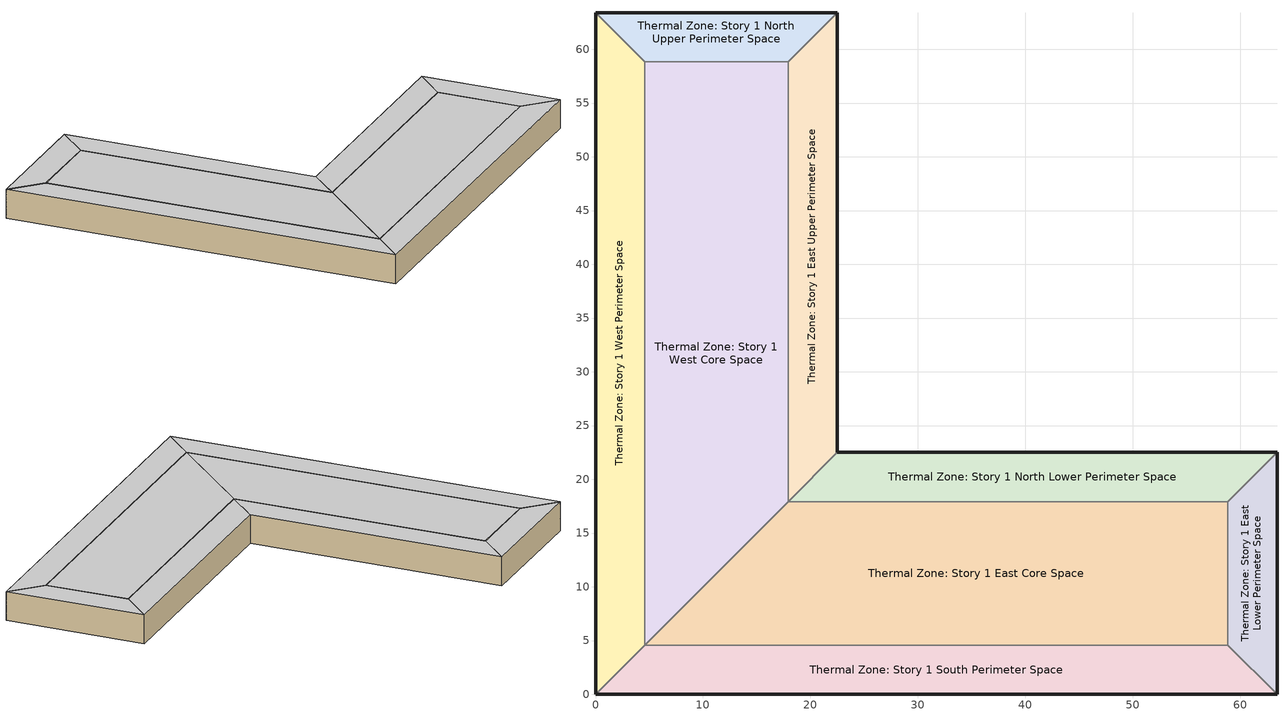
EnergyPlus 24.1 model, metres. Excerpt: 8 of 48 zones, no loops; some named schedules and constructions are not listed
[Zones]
Thermal Zone: Story 1 East Core Space
 floor adiabatic (ExtSlabCarpet 4in ClimateZone 1-8): 58.83,17.93 58.83,4.57 4.57,4.57 17.93,17.93 z0
 wall to Thermal Zone: Story 1 North Lower Perimeter Space (256 - interior walls Reversed): 58.83,17.93 17.93,17.93 z0:4.7
 wall to Thermal Zone: Story 1 East Lower Perimeter Space (256 - interior walls Reversed): 58.83,4.57 58.83,17.93 z0:4.7
 wall to Thermal Zone: Story 1 South Perimeter Space (256 - interior walls Reversed): 4.57,4.57 58.83,4.57 z0:4.7
 wall to Thermal Zone: Story 1 West Core Space (256 - interior walls Reversed): 17.93,17.93 4.57,4.57 z0:4.7
 ceiling to Thermal Zone: Story 2 East Core Space (256 - ceiling): 58.83,4.57 58.83,17.93 17.93,17.93 4.57,4.57 z4.7
Thermal Zone: Story 1 East Lower Perimeter Space
 floor adiabatic (ExtSlabCarpet 4in ClimateZone 1-8): 63.4,22.5 63.4,0 58.83,4.57 58.83,17.93 z0
 wall outside (256 - exterior walls): 63.4,0 63.4,22.5 z0:4.7
 wall to Thermal Zone: Story 1 South Perimeter Space (256 - interior walls): 58.83,4.57 63.4,0 z0:4.7
 wall to Thermal Zone: Story 1 North Lower Perimeter Space (256 - interior walls Reversed): 63.4,22.5 58.83,17.93 z0:4.7
 ceiling to Thermal Zone: Story 2 East Lower Perimeter Space (256 - ceiling): 63.4,0 63.4,22.5 58.83,17.93 58.83,4.57 z4.7
Thermal Zone: Story 1 East Upper Perimeter Space
 floor adiabatic (ExtSlabCarpet 4in ClimateZone 1-8): 22.5,63.4 22.5,22.5 17.93,17.93 17.93,58.83 z0
 wall outside (256 - exterior walls): 22.5,22.5 22.5,63.4 z0:4.7
 wall to Thermal Zone: Story 1 North Lower Perimeter Space (256 - interior walls): 17.93,17.93 22.5,22.5 z0:4.7
 wall to Thermal Zone: Story 1 West Core Space (256 - interior walls): 17.93,58.83 17.93,17.93 z0:4.7
 wall to Thermal Zone: Story 1 North Upper Perimeter Space (256 - interior walls): 22.5,63.4 17.93,58.83 z0:4.7
 ceiling to Thermal Zone: Story 2 East Upper Perimeter Space (256 - ceiling): 17.93,17.93 22.5,22.5 22.5,63.4 17.93,58.83 z4.7
Thermal Zone: Story 1 North Lower Perimeter Space
 floor adiabatic (ExtSlabCarpet 4in ClimateZone 1-8): 63.4,22.5 58.83,17.93 17.93,17.93 22.5,22.5 z0
 wall outside (256 - exterior walls): 63.4,22.5 22.5,22.5 z0:4.7
 ceiling to Thermal Zone: Story 2 North Lower Perimeter Space (256 - ceiling): 58.83,17.93 63.4,22.5 22.5,22.5 17.93,17.93 z4.7
Thermal Zone: Story 1 North Upper Perimeter Space
 floor adiabatic (ExtSlabCarpet 4in ClimateZone 1-8): 22.5,63.4 17.93,58.83 4.57,58.83 0,63.4 z0
 wall outside (256 - exterior walls): 22.5,63.4 0,63.4 z0:4.7
 wall to Thermal Zone: Story 1 West Core Space (256 - interior walls): 4.57,58.83 17.93,58.83 z0:4.7
 wall to Thermal Zone: Story 1 West Perimeter Space (256 - interior walls): 0,63.4 4.57,58.83 z0:4.7
 ceiling to Thermal Zone: Story 2 North Upper Perimeter Space (256 - ceiling): 17.93,58.83 22.5,63.4 0,63.4 4.57,58.83 z4.7
Thermal Zone: Story 1 South Perimeter Space
 floor adiabatic (ExtSlabCarpet 4in ClimateZone 1-8): 58.83,4.57 63.4,0 0,0 4.57,4.57 z0
 wall outside (256 - exterior walls): 0,0 63.4,0 z0:4.7
 wall to Thermal Zone: Story 1 West Perimeter Space (256 - interior walls): 4.57,4.57 0,0 z0:4.7
 ceiling to Thermal Zone: Story 2 South Perimeter Space (256 - ceiling): 63.4,0 58.83,4.57 4.57,4.57 0,0 z4.7
Thermal Zone: Story 1 West Core Space
 floor adiabatic (ExtSlabCarpet 4in ClimateZone 1-8): 17.93,58.83 17.93,17.93 4.57,4.57 4.57,58.83 z0
 wall to Thermal Zone: Story 1 West Perimeter Space (256 - interior walls): 4.57,58.83 4.57,4.57 z0:4.7
 ceiling to Thermal Zone: Story 2 West Core Space (256 - ceiling): 4.57,4.57 17.93,17.93 17.93,58.83 4.57,58.83 z4.7
Thermal Zone: Story 1 West Perimeter Space
 floor adiabatic (ExtSlabCarpet 4in ClimateZone 1-8): 0,63.4 4.57,58.83 4.57,4.57 0,0 z0
 wall outside (256 - exterior walls): 0,63.4 0,0 z0:4.7
 ceiling to Thermal Zone: Story 2 West Perimeter Space (256 - ceiling): 0,0 4.57,4.57 4.57,58.83 0,63.4 z4.7
[Schedule:Day:Interval]
PerimeterSpace Light Summer Design Day; PerimeterSpace Equip Summer Design Day; CoreSpace Light Summer Design Day; CoreSpace Equip Summer Design Day; Office Bldg Light Summer Design Day 1; Medium Office Bldg Equip Summer Design Day: No, 24:00, 1
PerimeterSpace Light Winter Design Day; PerimeterSpace Occ Winter Design Day; PerimeterSpace Equip Winter Design Day; CoreSpace Light Winter Design Day; CoreSpace Occ Winter Design Day; CoreSpace Equip Winter Design Day; Office Bldg Light Winter Design Day 1; Medium Office Bldg Equip Winter Design Day: No, 24:00, 0
PerimeterSpace Occ Summer Design Day; CoreSpace Occ Summer Design Day: No, 06:00, 0.05, 22:00, 1, 24:00, 0.05
Office Bldg Light Default Schedule 1: No, 07:00, 0.3, 09:00, 0.6, 13:00, 0.7, 17:00, 0.8, 19:00, 0.6, 20:00, 0.5, 22:00, 0.3, 23:00, 0.3, 24:00, 0.3
Office Bldg Light Rule 1 Day Schedule 1: No, 07:00, 0.3, 09:00, 0.3, 13:00, 0.3, 17:00, 0.3, 19:00, 0.3, 20:00, 0.3, 22:00, 0.3, 23:00, 0.3, 24:00, 0.3
Medium Office Bldg Equip Default Schedule: No, 08:00, 0.4, 12:00, 0.9, 13:00, 0.8, 17:00, 0.9, 18:00, 0.8, 20:00, 0.6, 22:00, 0.5, 24:00, 0.5
Medium Office Bldg Equip Rule 1 Day Schedule: No, 24:00, 0.3
Thermal Zone: Story 1 East Upper Perimeter Space Light Default Schedule; Thermal Zone: Story 1 East Upper Perimeter Space Equip Default Schedule: No, 01:00, 0.45, 02:00, 0.45, 03:00, 0.45, 04:00, 0.55, 05:00, 0.55, 06:00, 0.55, 07:00, 0.85, 08:00, 0.85, 09:00, 0.85, 10:00, 1, 11:00, 1, 12:00, 1, 13:00, 1, 14:00, 1, 15:00, 1, 16:00, 1, 17:00, 1, 18:00, 0.55, 19:00, 0.55, 20:00, 0.55, 21:00, 0.55, 22:00, 0.45, 23:00, 0.45, 24:00, 0.45
Thermal Zone: Story 1 East Upper Perimeter Space Light Weekend Schedule; Thermal Zone: Story 1 East Upper Perimeter Space Equip Weekend Schedule: No, 01:00, 0.45, 02:00, 0.45, 03:00, 0.45, 04:00, 0.55, 05:00, 0.55, 06:00, 0.55, 07:00, 0.75, 08:00, 0.75, 09:00, 0.75, 10:00, 1, 11:00, 1, 12:00, 1, 13:00, 1, 14:00, 1, 15:00, 1, 16:00, 1, 17:00, 0.95, 18:00, 0.55, 19:00, 0.55, 20:00, 0.55, 21:00, 0.55, 22:00, 0.45, 23:00, 0.45, 24:00, 0.45
Thermal Zone: Story 1 East Core Space Light Default Schedule; Thermal Zone: Story 1 East Core Space Equip Default Schedule: No, 01:00, 0.5, 02:00, 0.5, 03:00, 0.5, 04:00, 0.5, 05:00, 0.5, 06:00, 0.5, 07:00, 0.6, 08:00, 0.6, 09:00, 0.6, 10:00, 0.9, 11:00, 0.9, 12:00, 0.9, 13:00, 1, 14:00, 1, 15:00, 1, 16:00, 1, 17:00, 1, 18:00, 1, 19:00, 1, 20:00, 1, 21:00, 0.6, 22:00, 0.6, 23:00, 0.6, 24:00, 0.6
Thermal Zone: Story 1 East Core Space Light Weekend Schedule; Thermal Zone: Story 1 East Core Space Equip Weekend Schedule: No, 01:00, 0.5, 02:00, 0.5, 03:00, 0.5, 04:00, 0.5, 05:00, 0.5, 06:00, 0.5, 07:00, 0.6, 08:00, 0.6, 09:00, 0.6, 10:00, 0.8, 11:00, 0.8, 12:00, 0.8, 13:00, 1, 14:00, 1, 15:00, 1, 16:00, 1, 17:00, 1, 18:00, 1, 19:00, 1, 20:00, 1, 21:00, 0.6, 22:00, 0.6, 23:00, 0.6, 24:00, 0.6
Thermal Zone: Story 2 East Upper Perimeter Space Light Default Schedule; Thermal Zone: Story 2 East Upper Perimeter Space Equip Default Schedule: No, 01:00, 0.05, 02:00, 0.05, 03:00, 0.05, 04:00, 0.05, 05:00, 0.05, 06:00, 0.05, 07:00, 0.05, 08:00, 0.05, 09:00, 0.05, 10:00, 0.05, 11:00, 0.15, 12:00, 0.15, 13:00, 0.15, 14:00, 0.45, 15:00, 0.45, 16:00, 0.65, 17:00, 0.65, 18:00, 0.65, 19:00, 0.65, 20:00, 0.65, 21:00, 0.55, 22:00, 0.05, 23:00, 0.05, 24:00, 0.05
Thermal Zone: Story 2 East Upper Perimeter Space Light Weekend Schedule; Thermal Zone: Story 2 East Upper Perimeter Space Equip Weekend Schedule: No, 01:00, 0.05, 02:00, 0.05, 03:00, 0.05, 04:00, 0.05, 05:00, 0.05, 06:00, 0.05, 07:00, 0.05, 08:00, 0.05, 09:00, 0.05, 10:00, 0.05, 11:00, 0.05, 12:00, 0.05, 13:00, 0.05, 14:00, 0.35, 15:00, 0.35, 16:00, 0.55, 17:00, 0.55, 18:00, 0.55, 19:00, 0.55, 20:00, 0.55, 21:00, 0.25, 22:00, 0.05, 23:00, 0.05, 24:00, 0.05
Thermal Zone: Story 5 East Upper Perimeter Space Light Default Schedule; Thermal Zone: Story 5 East Upper Perimeter Space Occ Default Schedule; Thermal Zone: Story 5 East Upper Perimeter Space Equip Default Schedule: No, 01:00, 0.45, 02:00, 0.45, 03:00, 0.45, 04:00, 0.45, 05:00, 0.45, 06:00, 0.45, 07:00, 0.55, 08:00, 0.55, 09:00, 0.55, 10:00, 0.85, 11:00, 0.85, 12:00, 0.85, 13:00, 1, 14:00, 1, 15:00, 1, 16:00, 1, 17:00, 1, 18:00, 1, 19:00, 1, 20:00, 1, 21:00, 0.55, 22:00, 0.55, 23:00, 0.55, 24:00, 0.55
Thermal Zone: Story 5 East Upper Perimeter Space Light Weekend Schedule; Thermal Zone: Story 5 East Upper Perimeter Space Occ Weekend Schedule; Thermal Zone: Story 5 East Upper Perimeter Space Equip Weekend Schedule: No, 01:00, 0.45, 02:00, 0.45, 03:00, 0.45, 04:00, 0.45, 05:00, 0.45, 06:00, 0.45, 07:00, 0.55, 08:00, 0.55, 09:00, 0.55, 10:00, 0.75, 11:00, 0.75, 12:00, 0.75, 13:00, 1, 14:00, 1, 15:00, 1, 16:00, 1, 17:00, 1, 18:00, 1, 19:00, 1, 20:00, 0.95, 21:00, 0.55, 22:00, 0.55, 23:00, 0.55, 24:00, 0.55
Thermal Zone: Story 5 North Lower Perimeter Space Light Default Schedule; Thermal Zone: Story 5 North Lower Perimeter Space Occ Default Schedule; Thermal Zone: Story 5 North Lower Perimeter Space Equip Default Schedule: No, 01:00, 0.35, 02:00, 0.25, 03:00, 0.25, 04:00, 0.25, 05:00, 0.25, 06:00, 0.25, 07:00, 0.25, 08:00, 0.35, 09:00, 0.35, 10:00, 0.35, 11:00, 0.65, 12:00, 0.65, 13:00, 0.65, 14:00, 0.95, 15:00, 0.95, 16:00, 1, 17:00, 1, 18:00, 1, 19:00, 1, 20:00, 1, 21:00, 1, 22:00, 0.35, 23:00, 0.35, 24:00, 0.35
Thermal Zone: Story 5 North Lower Perimeter Space Light Weekend Schedule; Thermal Zone: Story 5 North Lower Perimeter Space Occ Weekend Schedule; Thermal Zone: Story 5 North Lower Perimeter Space Equip Weekend Schedule: No, 01:00, 0.35, 02:00, 0.25, 03:00, 0.25, 04:00, 0.25, 05:00, 0.25, 06:00, 0.25, 07:00, 0.25, 08:00, 0.35, 09:00, 0.35, 10:00, 0.35, 11:00, 0.55, 12:00, 0.55, 13:00, 0.55, 14:00, 0.85, 15:00, 0.85, 16:00, 1, 17:00, 1, 18:00, 1, 19:00, 1, 20:00, 1, 21:00, 0.75, 22:00, 0.35, 23:00, 0.35, 24:00, 0.35
Thermal Zone: Story 5 East Lower Perimeter Space Light Default Schedule; Thermal Zone: Story 5 East Lower Perimeter Space Occ Default Schedule; Thermal Zone: Story 5 East Lower Perimeter Space Equip Default Schedule: No, 01:00, 0.45, 02:00, 0.45, 03:00, 0.35, 04:00, 0.35, 05:00, 0.35, 06:00, 0.35, 07:00, 0.35, 08:00, 0.35, 09:00, 0.45, 10:00, 0.45, 11:00, 0.45, 12:00, 0.75, 13:00, 0.75, 14:00, 0.75, 15:00, 1, 16:00, 1, 17:00, 1, 18:00, 1, 19:00, 1, 20:00, 1, 21:00, 1, 22:00, 1, 23:00, 0.45, 24:00, 0.45
Thermal Zone: Story 5 East Lower Perimeter Space Light Weekend Schedule; Thermal Zone: Story 5 East Lower Perimeter Space Occ Weekend Schedule; Thermal Zone: Story 5 East Lower Perimeter Space Equip Weekend Schedule: No, 01:00, 0.45, 02:00, 0.45, 03:00, 0.35, 04:00, 0.35, 05:00, 0.35, 06:00, 0.35, 07:00, 0.35, 08:00, 0.35, 09:00, 0.45, 10:00, 0.45, 11:00, 0.45, 12:00, 0.65, 13:00, 0.65, 14:00, 0.65, 15:00, 0.95, 16:00, 0.95, 17:00, 1, 18:00, 1, 19:00, 1, 20:00, 1, 21:00, 1, 22:00, 0.85, 23:00, 0.45, 24:00, 0.45
Thermal Zone: Story 5 West Core Space Light Default Schedule; Thermal Zone: Story 5 West Core Space Occ Default Schedule; Thermal Zone: Story 5 West Core Space Equip Default Schedule: No, 01:00, 0.55, 02:00, 0.45, 03:00, 0.45, 04:00, 0.45, 05:00, 0.45, 06:00, 0.45, 07:00, 0.45, 08:00, 0.55, 09:00, 0.55, 10:00, 0.55, 11:00, 0.85, 12:00, 0.85, 13:00, 0.85, 14:00, 1, 15:00, 1, 16:00, 1, 17:00, 1, 18:00, 1, 19:00, 1, 20:00, 1, 21:00, 1, 22:00, 0.55, 23:00, 0.55, 24:00, 0.55
Thermal Zone: Story 5 West Core Space Light Weekend Schedule; Thermal Zone: Story 5 West Core Space Occ Weekend Schedule; Thermal Zone: Story 5 West Core Space Equip Weekend Schedule: No, 01:00, 0.55, 02:00, 0.45, 03:00, 0.45, 04:00, 0.45, 05:00, 0.45, 06:00, 0.45, 07:00, 0.45, 08:00, 0.55, 09:00, 0.55, 10:00, 0.55, 11:00, 0.75, 12:00, 0.75, 13:00, 0.75, 14:00, 1, 15:00, 1, 16:00, 1, 17:00, 1, 18:00, 1, 19:00, 1, 20:00, 1, 21:00, 0.95, 22:00, 0.55, 23:00, 0.55, 24:00, 0.55
Thermal Zone: Story 5 West Perimeter Space Light Default Schedule; Thermal Zone: Story 5 West Perimeter Space Occ Default Schedule; Thermal Zone: Story 5 West Perimeter Space Equip Default Schedule: No, 01:00, 0.05, 02:00, 0.05, 03:00, 0.05, 04:00, 0.05, 05:00, 0.05, 06:00, 0.05, 07:00, 0.05, 08:00, 0.05, 09:00, 0.05, 10:00, 0.35, 11:00, 0.35, 12:00, 0.35, 13:00, 0.65, 14:00, 0.65, 15:00, 0.85, 16:00, 0.85, 17:00, 0.85, 18:00, 0.85, 19:00, 0.85, 20:00, 0.75, 21:00, 0.05, 22:00, 0.05, 23:00, 0.05, 24:00, 0.05
Thermal Zone: Story 5 West Perimeter Space Light Weekend Schedule; Thermal Zone: Story 5 West Perimeter Space Occ Weekend Schedule; Thermal Zone: Story 5 West Perimeter Space Equip Weekend Schedule: No, 01:00, 0.05, 02:00, 0.05, 03:00, 0.05, 04:00, 0.05, 05:00, 0.05, 06:00, 0.05, 07:00, 0.05, 08:00, 0.05, 09:00, 0.05, 10:00, 0.25, 11:00, 0.25, 12:00, 0.25, 13:00, 0.55, 14:00, 0.55, 15:00, 0.75, 16:00, 0.75, 17:00, 0.75, 18:00, 0.75, 19:00, 0.75, 20:00, 0.45, 21:00, 0.05, 22:00, 0.05, 23:00, 0.05, 24:00, 0.05
Thermal Zone: Story 5 East Core Space Occ Default Schedule; Thermal Zone: Story 5 East Core Space Equip Default Schedule: No, 01:00, 0.5, 02:00, 0.5, 03:00, 0.4, 04:00, 0.4, 05:00, 0.4, 06:00, 0.4, 07:00, 0.4, 08:00, 0.4, 09:00, 0.5, 10:00, 0.5, 11:00, 0.5, 12:00, 0.8, 13:00, 0.8, 14:00, 0.8, 15:00, 1, 16:00, 1, 17:00, 1, 18:00, 1, 19:00, 1, 20:00, 1, 21:00, 1, 22:00, 1, 23:00, 0.5, 24:00, 0.5
Thermal Zone: Story 5 East Core Space Occ Weekend Schedule; Thermal Zone: Story 5 East Core Space Equip Weekend Schedule: No, 01:00, 0.5, 02:00, 0.5, 03:00, 0.4, 04:00, 0.4, 05:00, 0.4, 06:00, 0.4, 07:00, 0.4, 08:00, 0.4, 09:00, 0.5, 10:00, 0.5, 11:00, 0.5, 12:00, 0.7, 13:00, 0.7, 14:00, 0.7, 15:00, 1, 16:00, 1, 17:00, 1, 18:00, 1, 19:00, 1, 20:00, 1, 21:00, 1, 22:00, 0.9, 23:00, 0.5, 24:00, 0.5
[Schedule:Week:Daily]
256 - Office Bldg Light Week Rule - Jan1-Dec31: Office Bldg Light Rule 1 Day Schedule 1, Office Bldg Light Default Schedule 1, Office Bldg Light Default Schedule 1, Office Bldg Light Default Schedule 1, Office Bldg Light Default Schedule 1, Office Bldg Light Default Schedule 1, Office Bldg Light Rule 1 Day Schedule 1, Office Bldg Light Default Schedule 1, Office Bldg Light Summer Design Day 1, Office Bldg Light Winter Design Day 1, Office Bldg Light Default Schedule 1, Office Bldg Light Default Schedule 1
Medium Office Bldg Equip Week Rule - Jan1-Dec31: Medium Office Bldg Equip Rule 1 Day Schedule, Medium Office Bldg Equip Default Schedule, Medium Office Bldg Equip Default Schedule, Medium Office Bldg Equip Default Schedule, Medium Office Bldg Equip Default Schedule, Medium Office Bldg Equip Default Schedule, Medium Office Bldg Equip Rule 1 Day Schedule, Medium Office Bldg Equip Default Schedule, Medium Office Bldg Equip Summer Design Day, Medium Office Bldg Equip Winter Design Day, Medium Office Bldg Equip Default Schedule, Medium Office Bldg Equip Default Schedule
Thermal Zone: Story 1 East Core Space Light Week Rule - Jan1-Dec31: Thermal Zone: Story 1 East Core Space Light Weekend Schedule, Thermal Zone: Story 1 East Core Space Light Default Schedule, Thermal Zone: Story 1 East Core Space Light Default Schedule, Thermal Zone: Story 1 East Core Space Light Default Schedule, Thermal Zone: Story 1 East Core Space Light Default Schedule, Thermal Zone: Story 1 East Core Space Light Default Schedule, Thermal Zone: Story 1 East Core Space Light Weekend Schedule, Thermal Zone: Story 1 East Core Space Light Default Schedule, CoreSpace Light Summer Design Day, CoreSpace Light Winter Design Day, Thermal Zone: Story 1 East Core Space Light Default Schedule, Thermal Zone: Story 1 East Core Space Light Default Schedule
Thermal Zone: Story 1 East Core Space Equip Week Rule - Jan1-Dec31: Thermal Zone: Story 1 East Core Space Equip Weekend Schedule, Thermal Zone: Story 1 East Core Space Equip Default Schedule, Thermal Zone: Story 1 East Core Space Equip Default Schedule, Thermal Zone: Story 1 East Core Space Equip Default Schedule, Thermal Zone: Story 1 East Core Space Equip Default Schedule, Thermal Zone: Story 1 East Core Space Equip Default Schedule, Thermal Zone: Story 1 East Core Space Equip Weekend Schedule, Thermal Zone: Story 1 East Core Space Equip Default Schedule, CoreSpace Equip Summer Design Day, CoreSpace Equip Winter Design Day, Thermal Zone: Story 1 East Core Space Equip Default Schedule, Thermal Zone: Story 1 East Core Space Equip Default Schedule
Thermal Zone: Story 1 East Upper Perimeter Space Light Week Rule - Jan1-Dec31: Thermal Zone: Story 1 East Upper Perimeter Space Light Weekend Schedule, Thermal Zone: Story 1 East Upper Perimeter Space Light Default Schedule, Thermal Zone: Story 1 East Upper Perimeter Space Light Default Schedule, Thermal Zone: Story 1 East Upper Perimeter Space Light Default Schedule, Thermal Zone: Story 1 East Upper Perimeter Space Light Default Schedule, Thermal Zone: Story 1 East Upper Perimeter Space Light Default Schedule, Thermal Zone: Story 1 East Upper Perimeter Space Light Weekend Schedule, Thermal Zone: Story 1 East Upper Perimeter Space Light Default Schedule, PerimeterSpace Light Summer Design Day, PerimeterSpace Light Winter Design Day, Thermal Zone: Story 1 East Upper Perimeter Space Light Default Schedule, Thermal Zone: Story 1 East Upper Perimeter Space Light Default Schedule
Thermal Zone: Story 1 East Upper Perimeter Space Equip Week Rule - Jan1-Dec31: Thermal Zone: Story 1 East Upper Perimeter Space Equip Weekend Schedule, Thermal Zone: Story 1 East Upper Perimeter Space Equip Default Schedule, Thermal Zone: Story 1 East Upper Perimeter Space Equip Default Schedule, Thermal Zone: Story 1 East Upper Perimeter Space Equip Default Schedule, Thermal Zone: Story 1 East Upper Perimeter Space Equip Default Schedule, Thermal Zone: Story 1 East Upper Perimeter Space Equip Default Schedule, Thermal Zone: Story 1 East Upper Perimeter Space Equip Weekend Schedule, Thermal Zone: Story 1 East Upper Perimeter Space Equip Default Schedule, PerimeterSpace Equip Summer Design Day, PerimeterSpace Equip Winter Design Day, Thermal Zone: Story 1 East Upper Perimeter Space Equip Default Schedule, Thermal Zone: Story 1 East Upper Perimeter Space Equip Default Schedule
Thermal Zone: Story 2 East Upper Perimeter Space Light Week Rule - Jan1-Dec31: Thermal Zone: Story 2 East Upper Perimeter Space Light Weekend Schedule, Thermal Zone: Story 2 East Upper Perimeter Space Light Default Schedule, Thermal Zone: Story 2 East Upper Perimeter Space Light Default Schedule, Thermal Zone: Story 2 East Upper Perimeter Space Light Default Schedule, Thermal Zone: Story 2 East Upper Perimeter Space Light Default Schedule, Thermal Zone: Story 2 East Upper Perimeter Space Light Default Schedule, Thermal Zone: Story 2 East Upper Perimeter Space Light Weekend Schedule, Thermal Zone: Story 2 East Upper Perimeter Space Light Default Schedule, PerimeterSpace Light Summer Design Day, PerimeterSpace Light Winter Design Day, Thermal Zone: Story 2 East Upper Perimeter Space Light Default Schedule, Thermal Zone: Story 2 East Upper Perimeter Space Light Default Schedule
Thermal Zone: Story 2 East Upper Perimeter Space Equip Week Rule - Jan1-Dec31: Thermal Zone: Story 2 East Upper Perimeter Space Equip Weekend Schedule, Thermal Zone: Story 2 East Upper Perimeter Space Equip Default Schedule, Thermal Zone: Story 2 East Upper Perimeter Space Equip Default Schedule, Thermal Zone: Story 2 East Upper Perimeter Space Equip Default Schedule, Thermal Zone: Story 2 East Upper Perimeter Space Equip Default Schedule, Thermal Zone: Story 2 East Upper Perimeter Space Equip Default Schedule, Thermal Zone: Story 2 East Upper Perimeter Space Equip Weekend Schedule, Thermal Zone: Story 2 East Upper Perimeter Space Equip Default Schedule, PerimeterSpace Equip Summer Design Day, PerimeterSpace Equip Winter Design Day, Thermal Zone: Story 2 East Upper Perimeter Space Equip Default Schedule, Thermal Zone: Story 2 East Upper Perimeter Space Equip Default Schedule
Thermal Zone: Story 2 West Perimeter Space Light Week Rule - Jan1-Dec31: Thermal Zone: Story 2 West Perimeter Space Light Weekend Schedule, Thermal Zone: Story 2 West Perimeter Space Light Default Schedule, Thermal Zone: Story 2 West Perimeter Space Light Default Schedule, Thermal Zone: Story 2 West Perimeter Space Light Default Schedule, Thermal Zone: Story 2 West Perimeter Space Light Default Schedule, Thermal Zone: Story 2 West Perimeter Space Light Default Schedule, Thermal Zone: Story 2 West Perimeter Space Light Weekend Schedule, Thermal Zone: Story 2 West Perimeter Space Light Default Schedule, PerimeterSpace Light Summer Design Day, PerimeterSpace Light Winter Design Day, Thermal Zone: Story 2 West Perimeter Space Light Default Schedule, Thermal Zone: Story 2 West Perimeter Space Light Default Schedule
Thermal Zone: Story 2 West Perimeter Space Equip Week Rule - Jan1-Dec31: Thermal Zone: Story 2 West Perimeter Space Equip Weekend Schedule, Thermal Zone: Story 2 West Perimeter Space Equip Default Schedule, Thermal Zone: Story 2 West Perimeter Space Equip Default Schedule, Thermal Zone: Story 2 West Perimeter Space Equip Default Schedule, Thermal Zone: Story 2 West Perimeter Space Equip Default Schedule, Thermal Zone: Story 2 West Perimeter Space Equip Default Schedule, Thermal Zone: Story 2 West Perimeter Space Equip Weekend Schedule, Thermal Zone: Story 2 West Perimeter Space Equip Default Schedule, PerimeterSpace Equip Summer Design Day, PerimeterSpace Equip Winter Design Day, Thermal Zone: Story 2 West Perimeter Space Equip Default Schedule, Thermal Zone: Story 2 West Perimeter Space Equip Default Schedule
Thermal Zone: Story 3 East Core Space Light Week Rule - Jan1-Dec31: Thermal Zone: Story 3 East Core Space Light Weekend Schedule, Thermal Zone: Story 3 East Core Space Light Default Schedule, Thermal Zone: Story 3 East Core Space Light Default Schedule, Thermal Zone: Story 3 East Core Space Light Default Schedule, Thermal Zone: Story 3 East Core Space Light Default Schedule, Thermal Zone: Story 3 East Core Space Light Default Schedule, Thermal Zone: Story 3 East Core Space Light Weekend Schedule, Thermal Zone: Story 3 East Core Space Light Default Schedule, CoreSpace Light Summer Design Day, CoreSpace Light Winter Design Day, Thermal Zone: Story 3 East Core Space Light Default Schedule, Thermal Zone: Story 3 East Core Space Light Default Schedule
Thermal Zone: Story 3 East Core Space Equip Week Rule - Jan1-Dec31: Thermal Zone: Story 3 East Core Space Equip Weekend Schedule, Thermal Zone: Story 3 East Core Space Equip Default Schedule, Thermal Zone: Story 3 East Core Space Equip Default Schedule, Thermal Zone: Story 3 East Core Space Equip Default Schedule, Thermal Zone: Story 3 East Core Space Equip Default Schedule, Thermal Zone: Story 3 East Core Space Equip Default Schedule, Thermal Zone: Story 3 East Core Space Equip Weekend Schedule, Thermal Zone: Story 3 East Core Space Equip Default Schedule, CoreSpace Equip Summer Design Day, CoreSpace Equip Winter Design Day, Thermal Zone: Story 3 East Core Space Equip Default Schedule, Thermal Zone: Story 3 East Core Space Equip Default Schedule
Thermal Zone: Story 3 North Lower Perimeter Space Light Week Rule - Jan1-Dec31: Thermal Zone: Story 3 North Lower Perimeter Space Light Weekend Schedule, Thermal Zone: Story 3 North Lower Perimeter Space Light Default Schedule, Thermal Zone: Story 3 North Lower Perimeter Space Light Default Schedule, Thermal Zone: Story 3 North Lower Perimeter Space Light Default Schedule, Thermal Zone: Story 3 North Lower Perimeter Space Light Default Schedule, Thermal Zone: Story 3 North Lower Perimeter Space Light Default Schedule, Thermal Zone: Story 3 North Lower Perimeter Space Light Weekend Schedule, Thermal Zone: Story 3 North Lower Perimeter Space Light Default Schedule, PerimeterSpace Light Summer Design Day, PerimeterSpace Light Winter Design Day, Thermal Zone: Story 3 North Lower Perimeter Space Light Default Schedule, Thermal Zone: Story 3 North Lower Perimeter Space Light Default Schedule
Thermal Zone: Story 3 North Lower Perimeter Space Equip Week Rule - Jan1-Dec31: Thermal Zone: Story 3 North Lower Perimeter Space Equip Weekend Schedule, Thermal Zone: Story 3 North Lower Perimeter Space Equip Default Schedule, Thermal Zone: Story 3 North Lower Perimeter Space Equip Default Schedule, Thermal Zone: Story 3 North Lower Perimeter Space Equip Default Schedule, Thermal Zone: Story 3 North Lower Perimeter Space Equip Default Schedule, Thermal Zone: Story 3 North Lower Perimeter Space Equip Default Schedule, Thermal Zone: Story 3 North Lower Perimeter Space Equip Weekend Schedule, Thermal Zone: Story 3 North Lower Perimeter Space Equip Default Schedule, PerimeterSpace Equip Summer Design Day, PerimeterSpace Equip Winter Design Day, Thermal Zone: Story 3 North Lower Perimeter Space Equip Default Schedule, Thermal Zone: Story 3 North Lower Perimeter Space Equip Default Schedule
Thermal Zone: Story 3 West Core Space Light Week Rule - Jan1-Dec31: Thermal Zone: Story 3 West Core Space Light Weekend Schedule, Thermal Zone: Story 3 West Core Space Light Default Schedule, Thermal Zone: Story 3 West Core Space Light Default Schedule, Thermal Zone: Story 3 West Core Space Light Default Schedule, Thermal Zone: Story 3 West Core Space Light Default Schedule, Thermal Zone: Story 3 West Core Space Light Default Schedule, Thermal Zone: Story 3 West Core Space Light Weekend Schedule, Thermal Zone: Story 3 West Core Space Light Default Schedule, CoreSpace Light Summer Design Day, CoreSpace Light Winter Design Day, Thermal Zone: Story 3 West Core Space Light Default Schedule, Thermal Zone: Story 3 West Core Space Light Default Schedule
Thermal Zone: Story 3 West Core Space Equip Week Rule - Jan1-Dec31: Thermal Zone: Story 3 West Core Space Equip Weekend Schedule, Thermal Zone: Story 3 West Core Space Equip Default Schedule, Thermal Zone: Story 3 West Core Space Equip Default Schedule, Thermal Zone: Story 3 West Core Space Equip Default Schedule, Thermal Zone: Story 3 West Core Space Equip Default Schedule, Thermal Zone: Story 3 West Core Space Equip Default Schedule, Thermal Zone: Story 3 West Core Space Equip Weekend Schedule, Thermal Zone: Story 3 West Core Space Equip Default Schedule, CoreSpace Equip Summer Design Day, CoreSpace Equip Winter Design Day, Thermal Zone: Story 3 West Core Space Equip Default Schedule, Thermal Zone: Story 3 West Core Space Equip Default Schedule
Thermal Zone: Story 4 East Core Space Light Week Rule - Jan1-Dec31: Thermal Zone: Story 4 East Core Space Light Weekend Schedule, Thermal Zone: Story 4 East Core Space Light Default Schedule, Thermal Zone: Story 4 East Core Space Light Default Schedule, Thermal Zone: Story 4 East Core Space Light Default Schedule, Thermal Zone: Story 4 East Core Space Light Default Schedule, Thermal Zone: Story 4 East Core Space Light Default Schedule, Thermal Zone: Story 4 East Core Space Light Weekend Schedule, Thermal Zone: Story 4 East Core Space Light Default Schedule, CoreSpace Light Summer Design Day, CoreSpace Light Winter Design Day, Thermal Zone: Story 4 East Core Space Light Default Schedule, Thermal Zone: Story 4 East Core Space Light Default Schedule
Thermal Zone: Story 4 East Core Space Equip Week Rule - Jan1-Dec31: Thermal Zone: Story 4 East Core Space Equip Weekend Schedule, Thermal Zone: Story 4 East Core Space Equip Default Schedule, Thermal Zone: Story 4 East Core Space Equip Default Schedule, Thermal Zone: Story 4 East Core Space Equip Default Schedule, Thermal Zone: Story 4 East Core Space Equip Default Schedule, Thermal Zone: Story 4 East Core Space Equip Default Schedule, Thermal Zone: Story 4 East Core Space Equip Weekend Schedule, Thermal Zone: Story 4 East Core Space Equip Default Schedule, CoreSpace Equip Summer Design Day, CoreSpace Equip Winter Design Day, Thermal Zone: Story 4 East Core Space Equip Default Schedule, Thermal Zone: Story 4 East Core Space Equip Default Schedule
Thermal Zone: Story 4 East Upper Perimeter Space Light Week Rule - Jan1-Dec31: Thermal Zone: Story 4 East Upper Perimeter Space Light Weekend Schedule, Thermal Zone: Story 4 East Upper Perimeter Space Light Default Schedule, Thermal Zone: Story 4 East Upper Perimeter Space Light Default Schedule, Thermal Zone: Story 4 East Upper Perimeter Space Light Default Schedule, Thermal Zone: Story 4 East Upper Perimeter Space Light Default Schedule, Thermal Zone: Story 4 East Upper Perimeter Space Light Default Schedule, Thermal Zone: Story 4 East Upper Perimeter Space Light Weekend Schedule, Thermal Zone: Story 4 East Upper Perimeter Space Light Default Schedule, PerimeterSpace Light Summer Design Day, PerimeterSpace Light Winter Design Day, Thermal Zone: Story 4 East Upper Perimeter Space Light Default Schedule, Thermal Zone: Story 4 East Upper Perimeter Space Light Default Schedule
Thermal Zone: Story 4 East Upper Perimeter Space Equip Week Rule - Jan1-Dec31: Thermal Zone: Story 4 East Upper Perimeter Space Equip Weekend Schedule, Thermal Zone: Story 4 East Upper Perimeter Space Equip Default Schedule, Thermal Zone: Story 4 East Upper Perimeter Space Equip Default Schedule, Thermal Zone: Story 4 East Upper Perimeter Space Equip Default Schedule, Thermal Zone: Story 4 East Upper Perimeter Space Equip Default Schedule, Thermal Zone: Story 4 East Upper Perimeter Space Equip Default Schedule, Thermal Zone: Story 4 East Upper Perimeter Space Equip Weekend Schedule, Thermal Zone: Story 4 East Upper Perimeter Space Equip Default Schedule, PerimeterSpace Equip Summer Design Day, PerimeterSpace Equip Winter Design Day, Thermal Zone: Story 4 East Upper Perimeter Space Equip Default Schedule, Thermal Zone: Story 4 East Upper Perimeter Space Equip Default Schedule
Thermal Zone: Story 4 North Lower Perimeter Space Light Week Rule - Jan1-Dec31: Thermal Zone: Story 4 North Lower Perimeter Space Light Weekend Schedule, Thermal Zone: Story 4 North Lower Perimeter Space Light Default Schedule, Thermal Zone: Story 4 North Lower Perimeter Space Light Default Schedule, Thermal Zone: Story 4 North Lower Perimeter Space Light Default Schedule, Thermal Zone: Story 4 North Lower Perimeter Space Light Default Schedule, Thermal Zone: Story 4 North Lower Perimeter Space Light Default Schedule, Thermal Zone: Story 4 North Lower Perimeter Space Light Weekend Schedule, Thermal Zone: Story 4 North Lower Perimeter Space Light Default Schedule, PerimeterSpace Light Summer Design Day, PerimeterSpace Light Winter Design Day, Thermal Zone: Story 4 North Lower Perimeter Space Light Default Schedule, Thermal Zone: Story 4 North Lower Perimeter Space Light Default Schedule
Thermal Zone: Story 4 North Lower Perimeter Space Equip Week Rule - Jan1-Dec31: Thermal Zone: Story 4 North Lower Perimeter Space Equip Weekend Schedule, Thermal Zone: Story 4 North Lower Perimeter Space Equip Default Schedule, Thermal Zone: Story 4 North Lower Perimeter Space Equip Default Schedule, Thermal Zone: Story 4 North Lower Perimeter Space Equip Default Schedule, Thermal Zone: Story 4 North Lower Perimeter Space Equip Default Schedule, Thermal Zone: Story 4 North Lower Perimeter Space Equip Default Schedule, Thermal Zone: Story 4 North Lower Perimeter Space Equip Weekend Schedule, Thermal Zone: Story 4 North Lower Perimeter Space Equip Default Schedule, PerimeterSpace Equip Summer Design Day, PerimeterSpace Equip Winter Design Day, Thermal Zone: Story 4 North Lower Perimeter Space Equip Default Schedule, Thermal Zone: Story 4 North Lower Perimeter Space Equip Default Schedule
Thermal Zone: Story 4 West Core Space Light Week Rule - Jan1-Dec31: Thermal Zone: Story 4 West Core Space Light Weekend Schedule, Thermal Zone: Story 4 West Core Space Light Default Schedule, Thermal Zone: Story 4 West Core Space Light Default Schedule, Thermal Zone: Story 4 West Core Space Light Default Schedule, Thermal Zone: Story 4 West Core Space Light Default Schedule, Thermal Zone: Story 4 West Core Space Light Default Schedule, Thermal Zone: Story 4 West Core Space Light Weekend Schedule, Thermal Zone: Story 4 West Core Space Light Default Schedule, CoreSpace Light Summer Design Day, CoreSpace Light Winter Design Day, Thermal Zone: Story 4 West Core Space Light Default Schedule, Thermal Zone: Story 4 West Core Space Light Default Schedule
Thermal Zone: Story 4 West Core Space Equip Week Rule - Jan1-Dec31: Thermal Zone: Story 4 West Core Space Equip Weekend Schedule, Thermal Zone: Story 4 West Core Space Equip Default Schedule, Thermal Zone: Story 4 West Core Space Equip Default Schedule, Thermal Zone: Story 4 West Core Space Equip Default Schedule, Thermal Zone: Story 4 West Core Space Equip Default Schedule, Thermal Zone: Story 4 West Core Space Equip Default Schedule, Thermal Zone: Story 4 West Core Space Equip Weekend Schedule, Thermal Zone: Story 4 West Core Space Equip Default Schedule, CoreSpace Equip Summer Design Day, CoreSpace Equip Winter Design Day, Thermal Zone: Story 4 West Core Space Equip Default Schedule, Thermal Zone: Story 4 West Core Space Equip Default Schedule
Thermal Zone: Story 4 West Perimeter Space Light Week Rule - Jan1-Dec31: Thermal Zone: Story 4 West Perimeter Space Light Weekend Schedule, Thermal Zone: Story 4 West Perimeter Space Light Default Schedule, Thermal Zone: Story 4 West Perimeter Space Light Default Schedule, Thermal Zone: Story 4 West Perimeter Space Light Default Schedule, Thermal Zone: Story 4 West Perimeter Space Light Default Schedule, Thermal Zone: Story 4 West Perimeter Space Light Default Schedule, Thermal Zone: Story 4 West Perimeter Space Light Weekend Schedule, Thermal Zone: Story 4 West Perimeter Space Light Default Schedule, PerimeterSpace Light Summer Design Day, PerimeterSpace Light Winter Design Day, Thermal Zone: Story 4 West Perimeter Space Light Default Schedule, Thermal Zone: Story 4 West Perimeter Space Light Default Schedule
Thermal Zone: Story 4 West Perimeter Space Equip Week Rule - Jan1-Dec31: Thermal Zone: Story 4 West Perimeter Space Equip Weekend Schedule, Thermal Zone: Story 4 West Perimeter Space Equip Default Schedule, Thermal Zone: Story 4 West Perimeter Space Equip Default Schedule, Thermal Zone: Story 4 West Perimeter Space Equip Default Schedule, Thermal Zone: Story 4 West Perimeter Space Equip Default Schedule, Thermal Zone: Story 4 West Perimeter Space Equip Default Schedule, Thermal Zone: Story 4 West Perimeter Space Equip Weekend Schedule, Thermal Zone: Story 4 West Perimeter Space Equip Default Schedule, PerimeterSpace Equip Summer Design Day, PerimeterSpace Equip Winter Design Day, Thermal Zone: Story 4 West Perimeter Space Equip Default Schedule, Thermal Zone: Story 4 West Perimeter Space Equip Default Schedule
Thermal Zone: Story 5 East Core Space Light Week Rule - Jan1-Dec31: Thermal Zone: Story 5 East Core Space Light Weekend Schedule, Thermal Zone: Story 5 East Core Space Light Default Schedule, Thermal Zone: Story 5 East Core Space Light Default Schedule, Thermal Zone: Story 5 East Core Space Light Default Schedule, Thermal Zone: Story 5 East Core Space Light Default Schedule, Thermal Zone: Story 5 East Core Space Light Default Schedule, Thermal Zone: Story 5 East Core Space Light Weekend Schedule, Thermal Zone: Story 5 East Core Space Light Default Schedule, CoreSpace Light Summer Design Day, CoreSpace Light Winter Design Day, Thermal Zone: Story 5 East Core Space Light Default Schedule, Thermal Zone: Story 5 East Core Space Light Default Schedule
Thermal Zone: Story 5 East Core Space Occ Week Rule - Jan1-Dec31: Thermal Zone: Story 5 East Core Space Occ Weekend Schedule, Thermal Zone: Story 5 East Core Space Occ Default Schedule, Thermal Zone: Story 5 East Core Space Occ Default Schedule, Thermal Zone: Story 5 East Core Space Occ Default Schedule, Thermal Zone: Story 5 East Core Space Occ Default Schedule, Thermal Zone: Story 5 East Core Space Occ Default Schedule, Thermal Zone: Story 5 East Core Space Occ Weekend Schedule, Thermal Zone: Story 5 East Core Space Occ Default Schedule, CoreSpace Occ Summer Design Day, CoreSpace Occ Winter Design Day, Thermal Zone: Story 5 East Core Space Occ Default Schedule, Thermal Zone: Story 5 East Core Space Occ Default Schedule
Thermal Zone: Story 5 East Core Space Equip Week Rule - Jan1-Dec31: Thermal Zone: Story 5 East Core Space Equip Weekend Schedule, Thermal Zone: Story 5 East Core Space Equip Default Schedule, Thermal Zone: Story 5 East Core Space Equip Default Schedule, Thermal Zone: Story 5 East Core Space Equip Default Schedule, Thermal Zone: Story 5 East Core Space Equip Default Schedule, Thermal Zone: Story 5 East Core Space Equip Default Schedule, Thermal Zone: Story 5 East Core Space Equip Weekend Schedule, Thermal Zone: Story 5 East Core Space Equip Default Schedule, CoreSpace Equip Summer Design Day, CoreSpace Equip Winter Design Day, Thermal Zone: Story 5 East Core Space Equip Default Schedule, Thermal Zone: Story 5 East Core Space Equip Default Schedule
Thermal Zone: Story 5 East Lower Perimeter Space Light Week Rule - Jan1-Dec31: Thermal Zone: Story 5 East Lower Perimeter Space Light Weekend Schedule, Thermal Zone: Story 5 East Lower Perimeter Space Light Default Schedule, Thermal Zone: Story 5 East Lower Perimeter Space Light Default Schedule, Thermal Zone: Story 5 East Lower Perimeter Space Light Default Schedule, Thermal Zone: Story 5 East Lower Perimeter Space Light Default Schedule, Thermal Zone: Story 5 East Lower Perimeter Space Light Default Schedule, Thermal Zone: Story 5 East Lower Perimeter Space Light Weekend Schedule, Thermal Zone: Story 5 East Lower Perimeter Space Light Default Schedule, PerimeterSpace Light Summer Design Day, PerimeterSpace Light Winter Design Day, Thermal Zone: Story 5 East Lower Perimeter Space Light Default Schedule, Thermal Zone: Story 5 East Lower Perimeter Space Light Default Schedule
Thermal Zone: Story 5 East Lower Perimeter Space Occ Week Rule - Jan1-Dec31: Thermal Zone: Story 5 East Lower Perimeter Space Occ Weekend Schedule, Thermal Zone: Story 5 East Lower Perimeter Space Occ Default Schedule, Thermal Zone: Story 5 East Lower Perimeter Space Occ Default Schedule, Thermal Zone: Story 5 East Lower Perimeter Space Occ Default Schedule, Thermal Zone: Story 5 East Lower Perimeter Space Occ Default Schedule, Thermal Zone: Story 5 East Lower Perimeter Space Occ Default Schedule, Thermal Zone: Story 5 East Lower Perimeter Space Occ Weekend Schedule, Thermal Zone: Story 5 East Lower Perimeter Space Occ Default Schedule, PerimeterSpace Occ Summer Design Day, PerimeterSpace Occ Winter Design Day, Thermal Zone: Story 5 East Lower Perimeter Space Occ Default Schedule, Thermal Zone: Story 5 East Lower Perimeter Space Occ Default Schedule
Thermal Zone: Story 5 East Lower Perimeter Space Equip Week Rule - Jan1-Dec31: Thermal Zone: Story 5 East Lower Perimeter Space Equip Weekend Schedule, Thermal Zone: Story 5 East Lower Perimeter Space Equip Default Schedule, Thermal Zone: Story 5 East Lower Perimeter Space Equip Default Schedule, Thermal Zone: Story 5 East Lower Perimeter Space Equip Default Schedule, Thermal Zone: Story 5 East Lower Perimeter Space Equip Default Schedule, Thermal Zone: Story 5 East Lower Perimeter Space Equip Default Schedule, Thermal Zone: Story 5 East Lower Perimeter Space Equip Weekend Schedule, Thermal Zone: Story 5 East Lower Perimeter Space Equip Default Schedule, PerimeterSpace Equip Summer Design Day, PerimeterSpace Equip Winter Design Day, Thermal Zone: Story 5 East Lower Perimeter Space Equip Default Schedule, Thermal Zone: Story 5 East Lower Perimeter Space Equip Default Schedule
Thermal Zone: Story 5 East Upper Perimeter Space Light Week Rule - Jan1-Dec31: Thermal Zone: Story 5 East Upper Perimeter Space Light Weekend Schedule, Thermal Zone: Story 5 East Upper Perimeter Space Light Default Schedule, Thermal Zone: Story 5 East Upper Perimeter Space Light Default Schedule, Thermal Zone: Story 5 East Upper Perimeter Space Light Default Schedule, Thermal Zone: Story 5 East Upper Perimeter Space Light Default Schedule, Thermal Zone: Story 5 East Upper Perimeter Space Light Default Schedule, Thermal Zone: Story 5 East Upper Perimeter Space Light Weekend Schedule, Thermal Zone: Story 5 East Upper Perimeter Space Light Default Schedule, PerimeterSpace Light Summer Design Day, PerimeterSpace Light Winter Design Day, Thermal Zone: Story 5 East Upper Perimeter Space Light Default Schedule, Thermal Zone: Story 5 East Upper Perimeter Space Light Default Schedule
Thermal Zone: Story 5 East Upper Perimeter Space Occ Week Rule - Jan1-Dec31: Thermal Zone: Story 5 East Upper Perimeter Space Occ Weekend Schedule, Thermal Zone: Story 5 East Upper Perimeter Space Occ Default Schedule, Thermal Zone: Story 5 East Upper Perimeter Space Occ Default Schedule, Thermal Zone: Story 5 East Upper Perimeter Space Occ Default Schedule, Thermal Zone: Story 5 East Upper Perimeter Space Occ Default Schedule, Thermal Zone: Story 5 East Upper Perimeter Space Occ Default Schedule, Thermal Zone: Story 5 East Upper Perimeter Space Occ Weekend Schedule, Thermal Zone: Story 5 East Upper Perimeter Space Occ Default Schedule, PerimeterSpace Occ Summer Design Day, PerimeterSpace Occ Winter Design Day, Thermal Zone: Story 5 East Upper Perimeter Space Occ Default Schedule, Thermal Zone: Story 5 East Upper Perimeter Space Occ Default Schedule
Thermal Zone: Story 5 East Upper Perimeter Space Equip Week Rule - Jan1-Dec31: Thermal Zone: Story 5 East Upper Perimeter Space Equip Weekend Schedule, Thermal Zone: Story 5 East Upper Perimeter Space Equip Default Schedule, Thermal Zone: Story 5 East Upper Perimeter Space Equip Default Schedule, Thermal Zone: Story 5 East Upper Perimeter Space Equip Default Schedule, Thermal Zone: Story 5 East Upper Perimeter Space Equip Default Schedule, Thermal Zone: Story 5 East Upper Perimeter Space Equip Default Schedule, Thermal Zone: Story 5 East Upper Perimeter Space Equip Weekend Schedule, Thermal Zone: Story 5 East Upper Perimeter Space Equip Default Schedule, PerimeterSpace Equip Summer Design Day, PerimeterSpace Equip Winter Design Day, Thermal Zone: Story 5 East Upper Perimeter Space Equip Default Schedule, Thermal Zone: Story 5 East Upper Perimeter Space Equip Default Schedule
Thermal Zone: Story 5 North Lower Perimeter Space Light Week Rule - Jan1-Dec31: Thermal Zone: Story 5 North Lower Perimeter Space Light Weekend Schedule, Thermal Zone: Story 5 North Lower Perimeter Space Light Default Schedule, Thermal Zone: Story 5 North Lower Perimeter Space Light Default Schedule, Thermal Zone: Story 5 North Lower Perimeter Space Light Default Schedule, Thermal Zone: Story 5 North Lower Perimeter Space Light Default Schedule, Thermal Zone: Story 5 North Lower Perimeter Space Light Default Schedule, Thermal Zone: Story 5 North Lower Perimeter Space Light Weekend Schedule, Thermal Zone: Story 5 North Lower Perimeter Space Light Default Schedule, PerimeterSpace Light Summer Design Day, PerimeterSpace Light Winter Design Day, Thermal Zone: Story 5 North Lower Perimeter Space Light Default Schedule, Thermal Zone: Story 5 North Lower Perimeter Space Light Default Schedule
Thermal Zone: Story 5 North Lower Perimeter Space Occ Week Rule - Jan1-Dec31: Thermal Zone: Story 5 North Lower Perimeter Space Occ Weekend Schedule, Thermal Zone: Story 5 North Lower Perimeter Space Occ Default Schedule, Thermal Zone: Story 5 North Lower Perimeter Space Occ Default Schedule, Thermal Zone: Story 5 North Lower Perimeter Space Occ Default Schedule, Thermal Zone: Story 5 North Lower Perimeter Space Occ Default Schedule, Thermal Zone: Story 5 North Lower Perimeter Space Occ Default Schedule, Thermal Zone: Story 5 North Lower Perimeter Space Occ Weekend Schedule, Thermal Zone: Story 5 North Lower Perimeter Space Occ Default Schedule, PerimeterSpace Occ Summer Design Day, PerimeterSpace Occ Winter Design Day, Thermal Zone: Story 5 North Lower Perimeter Space Occ Default Schedule, Thermal Zone: Story 5 North Lower Perimeter Space Occ Default Schedule
Thermal Zone: Story 5 North Lower Perimeter Space Equip Week Rule - Jan1-Dec31: Thermal Zone: Story 5 North Lower Perimeter Space Equip Weekend Schedule, Thermal Zone: Story 5 North Lower Perimeter Space Equip Default Schedule, Thermal Zone: Story 5 North Lower Perimeter Space Equip Default Schedule, Thermal Zone: Story 5 North Lower Perimeter Space Equip Default Schedule, Thermal Zone: Story 5 North Lower Perimeter Space Equip Default Schedule, Thermal Zone: Story 5 North Lower Perimeter Space Equip Default Schedule, Thermal Zone: Story 5 North Lower Perimeter Space Equip Weekend Schedule, Thermal Zone: Story 5 North Lower Perimeter Space Equip Default Schedule, PerimeterSpace Equip Summer Design Day, PerimeterSpace Equip Winter Design Day, Thermal Zone: Story 5 North Lower Perimeter Space Equip Default Schedule, Thermal Zone: Story 5 North Lower Perimeter Space Equip Default Schedule
Thermal Zone: Story 5 West Core Space Light Week Rule - Jan1-Dec31: Thermal Zone: Story 5 West Core Space Light Weekend Schedule, Thermal Zone: Story 5 West Core Space Light Default Schedule, Thermal Zone: Story 5 West Core Space Light Default Schedule, Thermal Zone: Story 5 West Core Space Light Default Schedule, Thermal Zone: Story 5 West Core Space Light Default Schedule, Thermal Zone: Story 5 West Core Space Light Default Schedule, Thermal Zone: Story 5 West Core Space Light Weekend Schedule, Thermal Zone: Story 5 West Core Space Light Default Schedule, CoreSpace Light Summer Design Day, CoreSpace Light Winter Design Day, Thermal Zone: Story 5 West Core Space Light Default Schedule, Thermal Zone: Story 5 West Core Space Light Default Schedule
Thermal Zone: Story 5 West Core Space Occ Week Rule - Jan1-Dec31: Thermal Zone: Story 5 West Core Space Occ Weekend Schedule, Thermal Zone: Story 5 West Core Space Occ Default Schedule, Thermal Zone: Story 5 West Core Space Occ Default Schedule, Thermal Zone: Story 5 West Core Space Occ Default Schedule, Thermal Zone: Story 5 West Core Space Occ Default Schedule, Thermal Zone: Story 5 West Core Space Occ Default Schedule, Thermal Zone: Story 5 West Core Space Occ Weekend Schedule, Thermal Zone: Story 5 West Core Space Occ Default Schedule, CoreSpace Occ Summer Design Day, CoreSpace Occ Winter Design Day, Thermal Zone: Story 5 West Core Space Occ Default Schedule, Thermal Zone: Story 5 West Core Space Occ Default Schedule
Thermal Zone: Story 5 West Core Space Equip Week Rule - Jan1-Dec31: Thermal Zone: Story 5 West Core Space Equip Weekend Schedule, Thermal Zone: Story 5 West Core Space Equip Default Schedule, Thermal Zone: Story 5 West Core Space Equip Default Schedule, Thermal Zone: Story 5 West Core Space Equip Default Schedule, Thermal Zone: Story 5 West Core Space Equip Default Schedule, Thermal Zone: Story 5 West Core Space Equip Default Schedule, Thermal Zone: Story 5 West Core Space Equip Weekend Schedule, Thermal Zone: Story 5 West Core Space Equip Default Schedule, CoreSpace Equip Summer Design Day, CoreSpace Equip Winter Design Day, Thermal Zone: Story 5 West Core Space Equip Default Schedule, Thermal Zone: Story 5 West Core Space Equip Default Schedule
Thermal Zone: Story 5 West Perimeter Space Light Week Rule - Jan1-Dec31: Thermal Zone: Story 5 West Perimeter Space Light Weekend Schedule, Thermal Zone: Story 5 West Perimeter Space Light Default Schedule, Thermal Zone: Story 5 West Perimeter Space Light Default Schedule, Thermal Zone: Story 5 West Perimeter Space Light Default Schedule, Thermal Zone: Story 5 West Perimeter Space Light Default Schedule, Thermal Zone: Story 5 West Perimeter Space Light Default Schedule, Thermal Zone: Story 5 West Perimeter Space Light Weekend Schedule, Thermal Zone: Story 5 West Perimeter Space Light Default Schedule, PerimeterSpace Light Summer Design Day, PerimeterSpace Light Winter Design Day, Thermal Zone: Story 5 West Perimeter Space Light Default Schedule, Thermal Zone: Story 5 West Perimeter Space Light Default Schedule
Thermal Zone: Story 5 West Perimeter Space Occ Week Rule - Jan1-Dec31: Thermal Zone: Story 5 West Perimeter Space Occ Weekend Schedule, Thermal Zone: Story 5 West Perimeter Space Occ Default Schedule, Thermal Zone: Story 5 West Perimeter Space Occ Default Schedule, Thermal Zone: Story 5 West Perimeter Space Occ Default Schedule, Thermal Zone: Story 5 West Perimeter Space Occ Default Schedule, Thermal Zone: Story 5 West Perimeter Space Occ Default Schedule, Thermal Zone: Story 5 West Perimeter Space Occ Weekend Schedule, Thermal Zone: Story 5 West Perimeter Space Occ Default Schedule, PerimeterSpace Occ Summer Design Day, PerimeterSpace Occ Winter Design Day, Thermal Zone: Story 5 West Perimeter Space Occ Default Schedule, Thermal Zone: Story 5 West Perimeter Space Occ Default Schedule
Thermal Zone: Story 5 West Perimeter Space Equip Week Rule - Jan1-Dec31: Thermal Zone: Story 5 West Perimeter Space Equip Weekend Schedule, Thermal Zone: Story 5 West Perimeter Space Equip Default Schedule, Thermal Zone: Story 5 West Perimeter Space Equip Default Schedule, Thermal Zone: Story 5 West Perimeter Space Equip Default Schedule, Thermal Zone: Story 5 West Perimeter Space Equip Default Schedule, Thermal Zone: Story 5 West Perimeter Space Equip Default Schedule, Thermal Zone: Story 5 West Perimeter Space Equip Weekend Schedule, Thermal Zone: Story 5 West Perimeter Space Equip Default Schedule, PerimeterSpace Equip Summer Design Day, PerimeterSpace Equip Winter Design Day, Thermal Zone: Story 5 West Perimeter Space Equip Default Schedule, Thermal Zone: Story 5 West Perimeter Space Equip Default Schedule
[Schedule:Year]
256 - Office Bldg Light: 256 - Office Bldg Light Week Rule - Jan1-Dec31, 1, 1, 12, 31
Medium Office Bldg Equip: Medium Office Bldg Equip Week Rule - Jan1-Dec31, 1, 1, 12, 31
Thermal Zone: Story 1 East Core Space Light: Thermal Zone: Story 1 East Core Space Light Week Rule - Jan1-Dec31, 1, 1, 12, 31
Thermal Zone: Story 1 East Core Space Equip: Thermal Zone: Story 1 East Core Space Equip Week Rule - Jan1-Dec31, 1, 1, 12, 31
Thermal Zone: Story 1 East Upper Perimeter Space Light: Thermal Zone: Story 1 East Upper Perimeter Space Light Week Rule - Jan1-Dec31, 1, 1, 12, 31
Thermal Zone: Story 1 East Upper Perimeter Space Equip: Thermal Zone: Story 1 East Upper Perimeter Space Equip Week Rule - Jan1-Dec31, 1, 1, 12, 31
Thermal Zone: Story 2 East Upper Perimeter Space Light: Thermal Zone: Story 2 East Upper Perimeter Space Light Week Rule - Jan1-Dec31, 1, 1, 12, 31
Thermal Zone: Story 2 East Upper Perimeter Space Equip: Thermal Zone: Story 2 East Upper Perimeter Space Equip Week Rule - Jan1-Dec31, 1, 1, 12, 31
Thermal Zone: Story 2 West Perimeter Space Light: Thermal Zone: Story 2 West Perimeter Space Light Week Rule - Jan1-Dec31, 1, 1, 12, 31
Thermal Zone: Story 2 West Perimeter Space Equip: Thermal Zone: Story 2 West Perimeter Space Equip Week Rule - Jan1-Dec31, 1, 1, 12, 31
Thermal Zone: Story 3 East Core Space Light: Thermal Zone: Story 3 East Core Space Light Week Rule - Jan1-Dec31, 1, 1, 12, 31
Thermal Zone: Story 3 East Core Space Equip: Thermal Zone: Story 3 East Core Space Equip Week Rule - Jan1-Dec31, 1, 1, 12, 31
Thermal Zone: Story 3 North Lower Perimeter Space Light: Thermal Zone: Story 3 North Lower Perimeter Space Light Week Rule - Jan1-Dec31, 1, 1, 12, 31
Thermal Zone: Story 3 North Lower Perimeter Space Equip: Thermal Zone: Story 3 North Lower Perimeter Space Equip Week Rule - Jan1-Dec31, 1, 1, 12, 31
Thermal Zone: Story 3 West Core Space Light: Thermal Zone: Story 3 West Core Space Light Week Rule - Jan1-Dec31, 1, 1, 12, 31
Thermal Zone: Story 3 West Core Space Equip: Thermal Zone: Story 3 West Core Space Equip Week Rule - Jan1-Dec31, 1, 1, 12, 31
Thermal Zone: Story 4 East Core Space Light: Thermal Zone: Story 4 East Core Space Light Week Rule - Jan1-Dec31, 1, 1, 12, 31
Thermal Zone: Story 4 East Core Space Equip: Thermal Zone: Story 4 East Core Space Equip Week Rule - Jan1-Dec31, 1, 1, 12, 31
Thermal Zone: Story 4 East Upper Perimeter Space Light: Thermal Zone: Story 4 East Upper Perimeter Space Light Week Rule - Jan1-Dec31, 1, 1, 12, 31
Thermal Zone: Story 4 East Upper Perimeter Space Equip: Thermal Zone: Story 4 East Upper Perimeter Space Equip Week Rule - Jan1-Dec31, 1, 1, 12, 31
Thermal Zone: Story 4 North Lower Perimeter Space Light: Thermal Zone: Story 4 North Lower Perimeter Space Light Week Rule - Jan1-Dec31, 1, 1, 12, 31
Thermal Zone: Story 4 North Lower Perimeter Space Equip: Thermal Zone: Story 4 North Lower Perimeter Space Equip Week Rule - Jan1-Dec31, 1, 1, 12, 31
Thermal Zone: Story 4 West Core Space Light: Thermal Zone: Story 4 West Core Space Light Week Rule - Jan1-Dec31, 1, 1, 12, 31
Thermal Zone: Story 4 West Core Space Equip: Thermal Zone: Story 4 West Core Space Equip Week Rule - Jan1-Dec31, 1, 1, 12, 31
Thermal Zone: Story 4 West Perimeter Space Light: Thermal Zone: Story 4 West Perimeter Space Light Week Rule - Jan1-Dec31, 1, 1, 12, 31
Thermal Zone: Story 4 West Perimeter Space Equip: Thermal Zone: Story 4 West Perimeter Space Equip Week Rule - Jan1-Dec31, 1, 1, 12, 31
Thermal Zone: Story 5 East Core Space Light: Thermal Zone: Story 5 East Core Space Light Week Rule - Jan1-Dec31, 1, 1, 12, 31
Thermal Zone: Story 5 East Core Space Occ: Thermal Zone: Story 5 East Core Space Occ Week Rule - Jan1-Dec31, 1, 1, 12, 31
Thermal Zone: Story 5 East Core Space Equip: Thermal Zone: Story 5 East Core Space Equip Week Rule - Jan1-Dec31, 1, 1, 12, 31
Thermal Zone: Story 5 East Lower Perimeter Space Light: Thermal Zone: Story 5 East Lower Perimeter Space Light Week Rule - Jan1-Dec31, 1, 1, 12, 31
Thermal Zone: Story 5 East Lower Perimeter Space Occ: Thermal Zone: Story 5 East Lower Perimeter Space Occ Week Rule - Jan1-Dec31, 1, 1, 12, 31
Thermal Zone: Story 5 East Lower Perimeter Space Equip: Thermal Zone: Story 5 East Lower Perimeter Space Equip Week Rule - Jan1-Dec31, 1, 1, 12, 31
Thermal Zone: Story 5 East Upper Perimeter Space Light: Thermal Zone: Story 5 East Upper Perimeter Space Light Week Rule - Jan1-Dec31, 1, 1, 12, 31
Thermal Zone: Story 5 East Upper Perimeter Space Occ: Thermal Zone: Story 5 East Upper Perimeter Space Occ Week Rule - Jan1-Dec31, 1, 1, 12, 31
Thermal Zone: Story 5 East Upper Perimeter Space Equip: Thermal Zone: Story 5 East Upper Perimeter Space Equip Week Rule - Jan1-Dec31, 1, 1, 12, 31
Thermal Zone: Story 5 North Lower Perimeter Space Light: Thermal Zone: Story 5 North Lower Perimeter Space Light Week Rule - Jan1-Dec31, 1, 1, 12, 31
Thermal Zone: Story 5 North Lower Perimeter Space Occ: Thermal Zone: Story 5 North Lower Perimeter Space Occ Week Rule - Jan1-Dec31, 1, 1, 12, 31
Thermal Zone: Story 5 North Lower Perimeter Space Equip: Thermal Zone: Story 5 North Lower Perimeter Space Equip Week Rule - Jan1-Dec31, 1, 1, 12, 31
Thermal Zone: Story 5 West Core Space Light: Thermal Zone: Story 5 West Core Space Light Week Rule - Jan1-Dec31, 1, 1, 12, 31
Thermal Zone: Story 5 West Core Space Occ: Thermal Zone: Story 5 West Core Space Occ Week Rule - Jan1-Dec31, 1, 1, 12, 31
Thermal Zone: Story 5 West Core Space Equip: Thermal Zone: Story 5 West Core Space Equip Week Rule - Jan1-Dec31, 1, 1, 12, 31
Thermal Zone: Story 5 West Perimeter Space Light: Thermal Zone: Story 5 West Perimeter Space Light Week Rule - Jan1-Dec31, 1, 1, 12, 31
Thermal Zone: Story 5 West Perimeter Space Occ: Thermal Zone: Story 5 West Perimeter Space Occ Week Rule - Jan1-Dec31, 1, 1, 12, 31
Thermal Zone: Story 5 West Perimeter Space Equip: Thermal Zone: Story 5 West Perimeter Space Equip Week Rule - Jan1-Dec31, 1, 1, 12, 31
